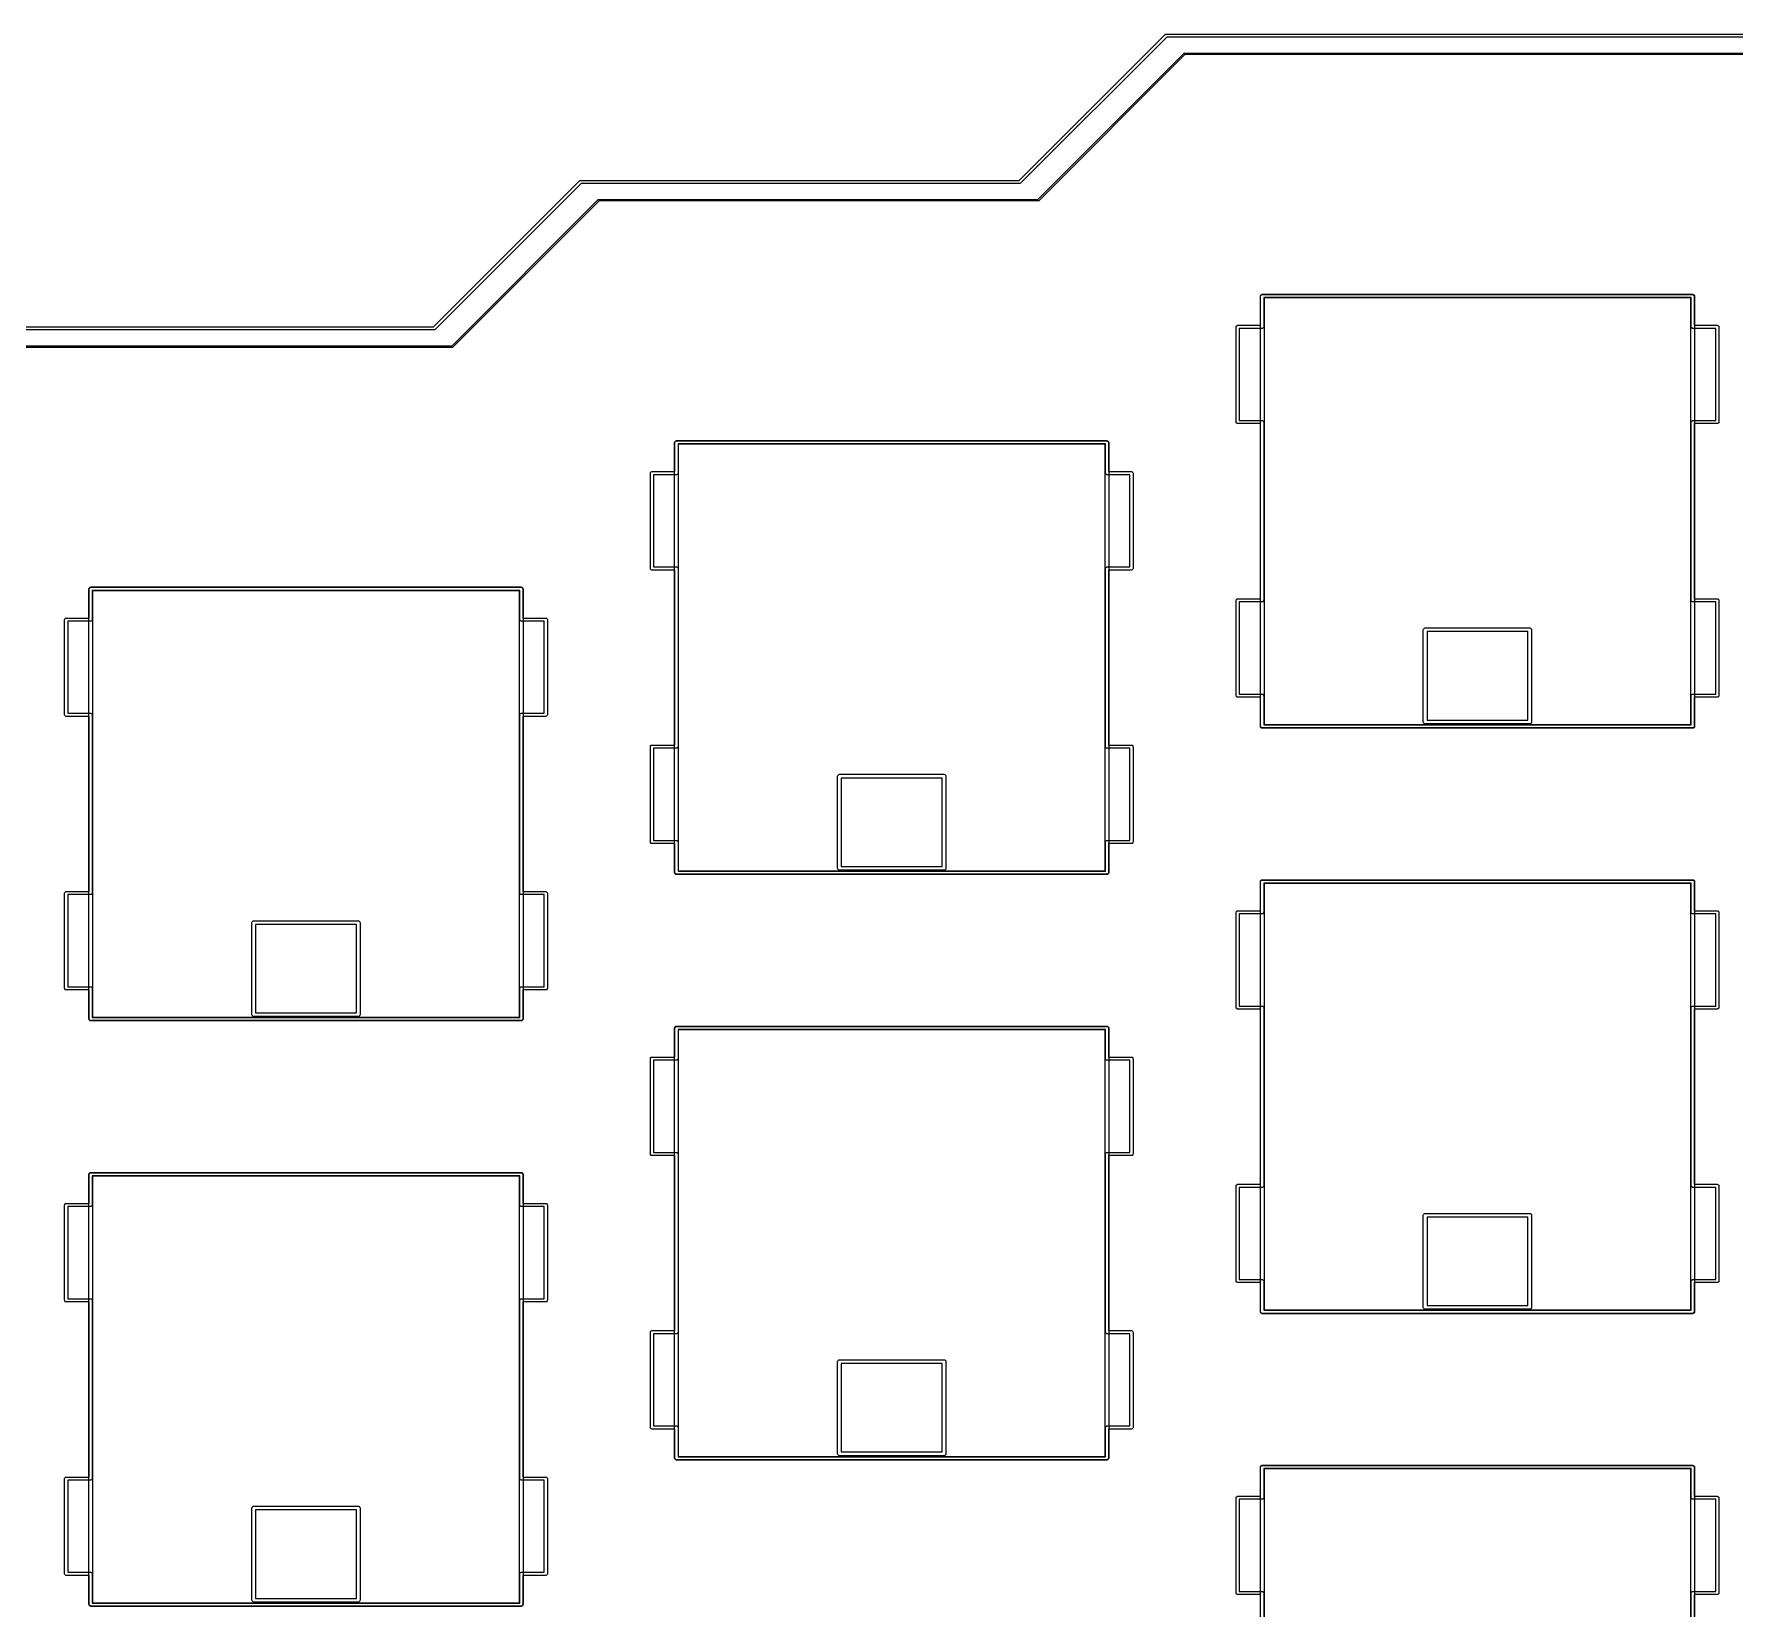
# Model space of a CAD drawing. Extents: x 11 to 414, y -155 to -2.
# Drawn here: x 55.4 to 110.8, y -53 to -1.7 of the extents above; entities that cross this region are included whole.
import ezdxf

# ---------------------------------------------------------------- set-up
doc = ezdxf.new("R2010")
doc.units = 0
doc.layers.add('BLACK', color=7, linetype='CONTINUOUS')

msp = doc.modelspace()

# ---------------------------------------------------------------- linework, layer by layer
at = {"layer": 'BLACK', "linetype": 'CONTINUOUS'}
for p, q in [((87.490301, -6.498683), (92.23816, -1.750823)), ((92.294226, -1.836179), (87.546366, -6.584038)), ((92.23816, -1.750823), (92.254381, -1.739985)), ((92.254381, -1.739985), (92.273515, -1.736179)), ((92.273515, -1.736179), (112.514157, -1.736179)), ((112.493447, -1.836179), (92.294226, -1.836179)), ((88.095906, -7.119004), (92.851084, -2.363826)), ((92.879118, -2.406504), (88.12394, -7.161682)), ((92.851084, -2.363826), (92.859195, -2.358407)), ((92.859195, -2.358407), (92.868762, -2.356504)), ((92.868762, -2.356504), (111.918762, -2.356504)), ((111.908406, -2.406504), (92.879118, -2.406504)), ((68.440285, -11.261187), (73.188144, -6.513327)), ((73.24421, -6.598683), (68.49635, -11.346542)), ((73.188144, -6.513327), (73.204365, -6.502489)), ((73.204365, -6.502489), (73.223499, -6.498683)), ((73.223499, -6.498683), (87.490301, -6.498683)), ((87.511011, -6.598683), (73.24421, -6.598683)), ((87.530145, -6.594877), (87.511011, -6.598683)), ((87.546366, -6.584038), (87.530145, -6.594877)), ((69.045906, -11.881504), (73.801084, -7.126326)), ((73.829118, -7.169004), (69.07394, -11.924182)), ((73.801084, -7.126326), (73.809195, -7.120907)), ((73.809195, -7.120907), (73.818762, -7.119004)), ((73.818762, -7.119004), (88.095906, -7.119004)), ((88.106262, -7.169004), (73.829118, -7.169004)), ((88.115829, -7.167101), (88.106262, -7.169004)), ((88.12394, -7.161682), (88.115829, -7.167101)), ((95.333774, -10.263725), (95.338341, -10.240764)), ((95.333774, -24.263725), (95.333774, -10.263725)), ((95.338341, -10.240764), (95.370813, -10.208292)), ((95.343774, -10.263725), (95.34758, -10.244591)), ((95.343774, -11.213725), (95.343774, -10.263725)), ((95.34758, -10.244591), (95.37464, -10.217531)), ((95.370813, -10.208292), (95.393774, -10.203725)), ((95.37464, -10.217531), (95.393774, -10.213725)), ((95.393774, -10.203725), (109.393774, -10.203725)), ((95.393774, -10.213725), (109.393774, -10.213725)), ((95.443774, -10.313725), (95.443774, -11.263725)), ((109.343774, -10.313725), (95.443774, -10.313725)), ((95.453774, -10.323725), (95.453774, -24.203725)), ((109.333774, -10.323725), (95.453774, -10.323725)), ((109.333774, -24.203725), (109.333774, -10.323725)), ((109.343774, -11.263725), (109.343774, -10.313725)), ((109.393774, -10.203725), (109.416735, -10.208292)), ((109.393774, -10.213725), (109.412908, -10.217531)), ((109.412908, -10.217531), (109.439968, -10.244591)), ((109.416735, -10.208292), (109.449207, -10.240764)), ((109.439968, -10.244591), (109.443774, -10.263725)), ((109.443774, -10.263725), (109.443774, -11.213725)), ((109.449207, -10.240764), (109.453774, -10.263725)), ((109.453774, -10.263725), (109.453774, -24.263725)), ((16.073451, -11.261187), (68.440285, -11.261187)), ((68.460995, -11.361187), (16.105181, -11.361187)), ((68.480129, -11.357381), (68.460995, -11.361187)), ((68.49635, -11.346542), (68.480129, -11.357381)), ((94.543774, -11.263725), (94.54758, -11.244591)), ((94.543774, -14.363725), (94.543774, -11.263725)), ((94.54758, -11.244591), (94.57464, -11.217531)), ((94.57464, -11.217531), (94.593774, -11.213725)), ((94.593774, -11.213725), (95.343774, -11.213725)), ((95.393774, -11.313725), (94.643774, -11.313725)), ((94.643774, -11.313725), (94.643774, -14.313725)), ((95.412908, -11.309919), (95.393774, -11.313725)), ((95.439968, -11.282859), (95.412908, -11.309919)), ((95.443774, -11.263725), (95.439968, -11.282859)), ((109.34758, -11.282859), (109.343774, -11.263725)), ((109.37464, -11.309919), (109.34758, -11.282859)), ((109.393774, -11.313725), (109.37464, -11.309919)), ((110.143774, -11.313725), (109.393774, -11.313725)), ((109.443774, -11.213725), (110.193774, -11.213725)), ((110.143774, -14.313725), (110.143774, -11.313725)), ((110.193774, -11.213725), (110.212908, -11.217531)), ((110.212908, -11.217531), (110.239968, -11.244591)), ((110.239968, -11.244591), (110.243774, -11.263725)), ((110.243774, -11.263725), (110.243774, -14.363725)), ((16.668762, -11.881504), (69.045906, -11.881504)), ((69.056262, -11.931504), (16.684213, -11.931504)), ((69.065829, -11.929601), (69.056262, -11.931504)), ((69.07394, -11.924182), (69.065829, -11.929601)), ((94.54758, -14.382859), (94.543774, -14.363725)), ((94.57464, -14.409919), (94.54758, -14.382859)), ((94.643774, -14.313725), (95.393774, -14.313725)), ((95.393774, -14.313725), (95.412908, -14.317531)), ((95.412908, -14.317531), (95.439968, -14.344591)), ((95.439968, -14.344591), (95.443774, -14.363725)), ((95.443774, -14.363725), (95.443774, -20.163725)), ((109.343774, -14.363725), (109.34758, -14.344591)), ((109.343774, -20.163725), (109.343774, -14.363725)), ((109.34758, -14.344591), (109.37464, -14.317531)), ((109.37464, -14.317531), (109.393774, -14.313725)), ((109.393774, -14.313725), (110.143774, -14.313725)), ((110.239968, -14.382859), (110.212908, -14.409919)), ((110.243774, -14.363725), (110.239968, -14.382859)), ((94.593774, -14.413725), (94.57464, -14.409919)), ((95.343774, -14.413725), (94.593774, -14.413725)), ((95.343774, -20.113725), (95.343774, -14.413725)), ((110.193774, -14.413725), (109.443774, -14.413725)), ((109.443774, -14.413725), (109.443774, -20.113725)), ((110.212908, -14.409919), (110.193774, -14.413725)), ((76.283774, -15.026225), (76.288341, -15.003264)), ((76.283774, -29.026225), (76.283774, -15.026225)), ((76.288341, -15.003264), (76.320813, -14.970792)), ((76.293774, -15.026225), (76.29758, -15.007091)), ((76.293774, -15.976225), (76.293774, -15.026225)), ((76.29758, -15.007091), (76.32464, -14.980031)), ((76.320813, -14.970792), (76.343774, -14.966225)), ((76.32464, -14.980031), (76.343774, -14.976225)), ((76.343774, -14.966225), (90.343774, -14.966225)), ((76.343774, -14.976225), (90.343774, -14.976225)), ((76.393774, -15.076225), (76.393774, -16.026225)), ((90.293774, -15.076225), (76.393774, -15.076225)), ((76.403774, -15.086225), (76.403774, -28.966225)), ((90.283774, -15.086225), (76.403774, -15.086225)), ((90.283774, -28.966225), (90.283774, -15.086225)), ((90.293774, -16.026225), (90.293774, -15.076225)), ((90.343774, -14.966225), (90.366735, -14.970792)), ((90.343774, -14.976225), (90.362908, -14.980031)), ((90.362908, -14.980031), (90.389968, -15.007091)), ((90.366735, -14.970792), (90.399207, -15.003264)), ((90.389968, -15.007091), (90.393774, -15.026225)), ((90.393774, -15.026225), (90.393774, -15.976225)), ((90.399207, -15.003264), (90.403774, -15.026225)), ((90.403774, -15.026225), (90.403774, -29.026225)), ((75.493774, -16.026225), (75.49758, -16.007091)), ((75.493774, -19.126225), (75.493774, -16.026225)), ((75.49758, -16.007091), (75.52464, -15.980031)), ((75.52464, -15.980031), (75.543774, -15.976225)), ((75.543774, -15.976225), (76.293774, -15.976225)), ((76.393774, -16.026225), (76.389968, -16.045359)), ((90.29758, -16.045359), (90.293774, -16.026225)), ((90.393774, -15.976225), (91.143774, -15.976225)), ((91.143774, -15.976225), (91.162908, -15.980031)), ((91.162908, -15.980031), (91.189968, -16.007091)), ((91.189968, -16.007091), (91.193774, -16.026225)), ((91.193774, -16.026225), (91.193774, -19.126225)), ((76.343774, -16.076225), (75.593774, -16.076225)), ((75.593774, -16.076225), (75.593774, -19.076225)), ((76.362908, -16.072419), (76.343774, -16.076225)), ((76.389968, -16.045359), (76.362908, -16.072419)), ((90.32464, -16.072419), (90.29758, -16.045359)), ((90.343774, -16.076225), (90.32464, -16.072419)), ((91.093774, -16.076225), (90.343774, -16.076225)), ((91.093774, -19.076225), (91.093774, -16.076225)), ((75.49758, -19.145359), (75.493774, -19.126225)), ((75.52464, -19.172419), (75.49758, -19.145359)), ((75.543774, -19.176225), (75.52464, -19.172419)), ((76.293774, -19.176225), (75.543774, -19.176225)), ((75.593774, -19.076225), (76.343774, -19.076225)), ((76.293774, -24.876225), (76.293774, -19.176225)), ((76.343774, -19.076225), (76.362908, -19.080031)), ((76.362908, -19.080031), (76.389968, -19.107091)), ((76.389968, -19.107091), (76.393774, -19.126225)), ((76.393774, -19.126225), (76.393774, -24.926225)), ((90.293774, -19.126225), (90.29758, -19.107091)), ((90.293774, -24.926225), (90.293774, -19.126225)), ((90.29758, -19.107091), (90.32464, -19.080031)), ((90.32464, -19.080031), (90.343774, -19.076225)), ((90.343774, -19.076225), (91.093774, -19.076225)), ((91.143774, -19.176225), (90.393774, -19.176225)), ((90.393774, -19.176225), (90.393774, -24.876225)), ((91.162908, -19.172419), (91.143774, -19.176225)), ((91.189968, -19.145359), (91.162908, -19.172419)), ((91.193774, -19.126225), (91.189968, -19.145359)), ((57.233774, -19.788725), (57.238341, -19.765764)), ((57.233774, -33.788725), (57.233774, -19.788725)), ((57.238341, -19.765764), (57.270813, -19.733292)), ((57.243774, -19.788725), (57.24758, -19.769591)), ((57.243774, -20.738725), (57.243774, -19.788725)), ((57.24758, -19.769591), (57.27464, -19.742531)), ((57.270813, -19.733292), (57.293774, -19.728725)), ((57.27464, -19.742531), (57.293774, -19.738725)), ((57.293774, -19.728725), (71.293774, -19.728725)), ((57.293774, -19.738725), (71.293774, -19.738725)), ((57.343774, -19.838725), (57.343774, -20.788725)), ((71.243774, -19.838725), (57.343774, -19.838725)), ((57.353774, -19.848725), (57.353774, -33.728725)), ((71.233774, -19.848725), (57.353774, -19.848725)), ((71.233774, -33.728725), (71.233774, -19.848725)), ((71.243774, -20.788725), (71.243774, -19.838725)), ((71.293774, -19.728725), (71.316735, -19.733292)), ((71.293774, -19.738725), (71.312908, -19.742531)), ((71.312908, -19.742531), (71.339968, -19.769591)), ((71.316735, -19.733292), (71.349207, -19.765764)), ((71.339968, -19.769591), (71.343774, -19.788725)), ((71.343774, -19.788725), (71.343774, -20.738725)), ((71.349207, -19.765764), (71.353774, -19.788725)), ((71.353774, -19.788725), (71.353774, -33.788725)), ((94.543774, -20.163725), (94.54758, -20.144591)), ((94.543774, -23.263725), (94.543774, -20.163725)), ((94.54758, -20.144591), (94.57464, -20.117531)), ((94.57464, -20.117531), (94.593774, -20.113725)), ((94.593774, -20.113725), (95.343774, -20.113725)), ((95.393774, -20.213725), (94.643774, -20.213725)), ((94.643774, -20.213725), (94.643774, -23.213725)), ((95.412908, -20.209919), (95.393774, -20.213725)), ((95.439968, -20.182859), (95.412908, -20.209919)), ((95.443774, -20.163725), (95.439968, -20.182859)), ((109.34758, -20.182859), (109.343774, -20.163725)), ((109.37464, -20.209919), (109.34758, -20.182859)), ((109.393774, -20.213725), (109.37464, -20.209919)), ((110.143774, -20.213725), (109.393774, -20.213725)), ((109.443774, -20.113725), (110.193774, -20.113725)), ((110.143774, -23.213725), (110.143774, -20.213725)), ((110.193774, -20.113725), (110.212908, -20.117531)), ((110.212908, -20.117531), (110.239968, -20.144591)), ((110.239968, -20.144591), (110.243774, -20.163725)), ((110.243774, -20.163725), (110.243774, -23.263725)), ((56.443774, -20.788725), (56.44758, -20.769591)), ((56.443774, -23.888725), (56.443774, -20.788725)), ((56.44758, -20.769591), (56.47464, -20.742531)), ((56.47464, -20.742531), (56.493774, -20.738725)), ((56.493774, -20.738725), (57.243774, -20.738725)), ((57.293774, -20.838725), (56.543774, -20.838725)), ((56.543774, -20.838725), (56.543774, -23.838725)), ((57.312908, -20.834919), (57.293774, -20.838725)), ((57.339968, -20.807859), (57.312908, -20.834919)), ((57.343774, -20.788725), (57.339968, -20.807859)), ((71.24758, -20.807859), (71.243774, -20.788725)), ((71.27464, -20.834919), (71.24758, -20.807859)), ((71.293774, -20.838725), (71.27464, -20.834919)), ((72.043774, -20.838725), (71.293774, -20.838725)), ((71.343774, -20.738725), (72.093774, -20.738725)), ((72.043774, -23.838725), (72.043774, -20.838725)), ((72.093774, -20.738725), (72.112908, -20.742531)), ((72.112908, -20.742531), (72.139968, -20.769591)), ((72.139968, -20.769591), (72.143774, -20.788725)), ((72.143774, -20.788725), (72.143774, -23.888725)), ((100.633838, -21.121714), (100.638405, -21.098753)), ((100.633838, -24.121714), (100.633838, -21.121714)), ((100.638405, -21.098753), (100.670877, -21.066281)), ((100.670877, -21.066281), (100.693838, -21.061714)), ((100.693838, -21.061714), (104.093838, -21.061714)), ((100.753838, -21.181714), (100.753838, -24.061714)), ((104.033838, -21.181714), (100.753838, -21.181714)), ((104.033838, -24.061714), (104.033838, -21.181714)), ((104.093838, -21.061714), (104.116799, -21.066281)), ((104.116799, -21.066281), (104.149271, -21.098753)), ((104.149271, -21.098753), (104.153838, -21.121714)), ((104.153838, -21.121714), (104.153838, -24.121714)), ((94.643774, -23.213725), (95.393774, -23.213725)), ((95.393774, -23.213725), (95.412908, -23.217531)), ((95.412908, -23.217531), (95.439968, -23.244591)), ((109.34758, -23.244591), (109.37464, -23.217531)), ((109.37464, -23.217531), (109.393774, -23.213725)), ((109.393774, -23.213725), (110.143774, -23.213725)), ((94.54758, -23.282859), (94.543774, -23.263725)), ((94.57464, -23.309919), (94.54758, -23.282859)), ((94.593774, -23.313725), (94.57464, -23.309919)), ((95.343774, -23.313725), (94.593774, -23.313725)), ((95.343774, -24.263725), (95.343774, -23.313725)), ((95.439968, -23.244591), (95.443774, -23.263725)), ((95.443774, -23.263725), (95.443774, -24.213725)), ((109.343774, -23.263725), (109.34758, -23.244591)), ((109.343774, -24.213725), (109.343774, -23.263725)), ((110.193774, -23.313725), (109.443774, -23.313725)), ((109.443774, -23.313725), (109.443774, -24.263725)), ((110.212908, -23.309919), (110.193774, -23.313725)), ((110.239968, -23.282859), (110.212908, -23.309919)), ((110.243774, -23.263725), (110.239968, -23.282859)), ((56.44758, -23.907859), (56.443774, -23.888725)), ((56.47464, -23.934919), (56.44758, -23.907859)), ((56.493774, -23.938725), (56.47464, -23.934919)), ((57.243774, -23.938725), (56.493774, -23.938725)), ((56.543774, -23.838725), (57.293774, -23.838725)), ((57.243774, -29.638725), (57.243774, -23.938725)), ((57.293774, -23.838725), (57.312908, -23.842531)), ((57.312908, -23.842531), (57.339968, -23.869591)), ((57.339968, -23.869591), (57.343774, -23.888725)), ((57.343774, -23.888725), (57.343774, -29.688725)), ((71.243774, -23.888725), (71.24758, -23.869591)), ((71.243774, -29.688725), (71.243774, -23.888725)), ((71.24758, -23.869591), (71.27464, -23.842531)), ((71.27464, -23.842531), (71.293774, -23.838725)), ((71.293774, -23.838725), (72.043774, -23.838725)), ((72.093774, -23.938725), (71.343774, -23.938725)), ((71.343774, -23.938725), (71.343774, -29.638725)), ((72.112908, -23.934919), (72.093774, -23.938725)), ((72.139968, -23.907859), (72.112908, -23.934919)), ((72.143774, -23.888725), (72.139968, -23.907859)), ((95.338341, -24.286686), (95.333774, -24.263725)), ((95.370813, -24.319158), (95.338341, -24.286686)), ((95.34758, -24.282859), (95.343774, -24.263725)), ((95.37464, -24.309919), (95.34758, -24.282859)), ((95.393774, -24.323725), (95.370813, -24.319158)), ((95.393774, -24.313725), (95.37464, -24.309919)), ((109.393774, -24.313725), (95.393774, -24.313725)), ((109.393774, -24.323725), (95.393774, -24.323725)), ((95.443774, -24.213725), (109.343774, -24.213725)), ((95.453774, -24.203725), (109.333774, -24.203725)), ((100.638405, -24.144675), (100.633838, -24.121714)), ((100.670877, -24.177147), (100.638405, -24.144675)), ((100.693838, -24.181714), (100.670877, -24.177147)), ((104.093838, -24.181714), (100.693838, -24.181714)), ((100.753838, -24.061714), (104.033838, -24.061714)), ((104.116799, -24.177147), (104.093838, -24.181714)), ((104.149271, -24.144675), (104.116799, -24.177147)), ((104.153838, -24.121714), (104.149271, -24.144675)), ((109.412908, -24.309919), (109.393774, -24.313725)), ((109.416735, -24.319158), (109.393774, -24.323725)), ((109.439968, -24.282859), (109.412908, -24.309919)), ((109.449207, -24.286686), (109.416735, -24.319158)), ((109.443774, -24.263725), (109.439968, -24.282859)), ((109.453774, -24.263725), (109.449207, -24.286686)), ((75.49758, -24.907091), (75.52464, -24.880031)), ((75.52464, -24.880031), (75.543774, -24.876225)), ((75.543774, -24.876225), (76.293774, -24.876225)), ((90.393774, -24.876225), (91.143774, -24.876225)), ((91.143774, -24.876225), (91.162908, -24.880031)), ((91.162908, -24.880031), (91.189968, -24.907091)), ((75.493774, -24.926225), (75.49758, -24.907091)), ((75.493774, -28.026225), (75.493774, -24.926225)), ((76.343774, -24.976225), (75.593774, -24.976225)), ((75.593774, -24.976225), (75.593774, -27.976225)), ((76.362908, -24.972419), (76.343774, -24.976225)), ((76.389968, -24.945359), (76.362908, -24.972419)), ((76.393774, -24.926225), (76.389968, -24.945359)), ((90.29758, -24.945359), (90.293774, -24.926225)), ((90.32464, -24.972419), (90.29758, -24.945359)), ((90.343774, -24.976225), (90.32464, -24.972419)), ((91.093774, -24.976225), (90.343774, -24.976225)), ((91.093774, -27.976225), (91.093774, -24.976225)), ((91.189968, -24.907091), (91.193774, -24.926225)), ((91.193774, -24.926225), (91.193774, -28.026225)), ((81.583822, -25.884218), (81.588389, -25.861257)), ((81.583822, -28.884218), (81.583822, -25.884218)), ((81.588389, -25.861257), (81.620861, -25.828785)), ((81.620861, -25.828785), (81.643822, -25.824218)), ((81.643822, -25.824218), (85.043822, -25.824218)), ((81.703822, -25.944218), (81.703822, -28.824218)), ((84.983822, -25.944218), (81.703822, -25.944218)), ((84.983822, -28.824218), (84.983822, -25.944218)), ((85.043822, -25.824218), (85.066783, -25.828785)), ((85.066783, -25.828785), (85.099255, -25.861257)), ((85.099255, -25.861257), (85.103822, -25.884218)), ((85.103822, -25.884218), (85.103822, -28.884218)), ((75.49758, -28.045359), (75.493774, -28.026225)), ((75.52464, -28.072419), (75.49758, -28.045359)), ((75.543774, -28.076225), (75.52464, -28.072419)), ((76.293774, -28.076225), (75.543774, -28.076225)), ((75.593774, -27.976225), (76.343774, -27.976225)), ((76.293774, -29.026225), (76.293774, -28.076225)), ((76.343774, -27.976225), (76.362908, -27.980031)), ((76.362908, -27.980031), (76.389968, -28.007091)), ((76.389968, -28.007091), (76.393774, -28.026225)), ((76.393774, -28.026225), (76.393774, -28.976225)), ((90.293774, -28.026225), (90.29758, -28.007091)), ((90.293774, -28.976225), (90.293774, -28.026225)), ((90.29758, -28.007091), (90.32464, -27.980031)), ((90.32464, -27.980031), (90.343774, -27.976225)), ((90.343774, -27.976225), (91.093774, -27.976225)), ((91.143774, -28.076225), (90.393774, -28.076225)), ((90.393774, -28.076225), (90.393774, -29.026225)), ((91.162908, -28.072419), (91.143774, -28.076225)), ((91.189968, -28.045359), (91.162908, -28.072419)), ((91.193774, -28.026225), (91.189968, -28.045359)), ((76.288341, -29.049186), (76.283774, -29.026225)), ((76.320813, -29.081658), (76.288341, -29.049186)), ((76.29758, -29.045359), (76.293774, -29.026225)), ((76.32464, -29.072419), (76.29758, -29.045359)), ((76.343774, -29.086225), (76.320813, -29.081658)), ((76.343774, -29.076225), (76.32464, -29.072419)), ((90.343774, -29.076225), (76.343774, -29.076225)), ((90.343774, -29.086225), (76.343774, -29.086225)), ((76.393774, -28.976225), (90.293774, -28.976225)), ((76.403774, -28.966225), (90.283774, -28.966225)), ((81.588389, -28.907179), (81.583822, -28.884218)), ((81.620861, -28.939651), (81.588389, -28.907179)), ((81.643822, -28.944218), (81.620861, -28.939651)), ((85.043822, -28.944218), (81.643822, -28.944218)), ((81.703822, -28.824218), (84.983822, -28.824218)), ((85.066783, -28.939651), (85.043822, -28.944218)), ((85.099255, -28.907179), (85.066783, -28.939651)), ((85.103822, -28.884218), (85.099255, -28.907179)), ((90.362908, -29.072419), (90.343774, -29.076225)), ((90.366735, -29.081658), (90.343774, -29.086225)), ((90.389968, -29.045359), (90.362908, -29.072419)), ((90.399207, -29.049186), (90.366735, -29.081658)), ((90.393774, -29.026225), (90.389968, -29.045359)), ((90.403774, -29.026225), (90.399207, -29.049186)), ((95.333774, -29.313725), (95.338341, -29.290764)), ((95.333774, -43.313725), (95.333774, -29.313725)), ((95.338341, -29.290764), (95.370813, -29.258292)), ((95.343774, -29.313725), (95.34758, -29.294591)), ((95.343774, -30.263725), (95.343774, -29.313725)), ((95.34758, -29.294591), (95.37464, -29.267531)), ((95.370813, -29.258292), (95.393774, -29.253725)), ((95.37464, -29.267531), (95.393774, -29.263725)), ((95.393774, -29.253725), (109.393774, -29.253725)), ((95.393774, -29.263725), (109.393774, -29.263725)), ((109.393774, -29.253725), (109.416735, -29.258292)), ((109.393774, -29.263725), (109.412908, -29.267531)), ((109.412908, -29.267531), (109.439968, -29.294591)), ((109.416735, -29.258292), (109.449207, -29.290764)), ((109.439968, -29.294591), (109.443774, -29.313725)), ((109.443774, -29.313725), (109.443774, -30.263725)), ((109.449207, -29.290764), (109.453774, -29.313725)), ((109.453774, -29.313725), (109.453774, -43.313725)), ((56.443774, -29.688725), (56.44758, -29.669591)), ((56.443774, -32.788725), (56.443774, -29.688725)), ((56.44758, -29.669591), (56.47464, -29.642531)), ((56.47464, -29.642531), (56.493774, -29.638725)), ((56.493774, -29.638725), (57.243774, -29.638725)), ((57.293774, -29.738725), (56.543774, -29.738725)), ((56.543774, -29.738725), (56.543774, -32.738725)), ((57.312908, -29.734919), (57.293774, -29.738725)), ((57.339968, -29.707859), (57.312908, -29.734919)), ((57.343774, -29.688725), (57.339968, -29.707859)), ((71.24758, -29.707859), (71.243774, -29.688725)), ((71.27464, -29.734919), (71.24758, -29.707859)), ((71.293774, -29.738725), (71.27464, -29.734919)), ((72.043774, -29.738725), (71.293774, -29.738725)), ((71.343774, -29.638725), (72.093774, -29.638725)), ((72.043774, -32.738725), (72.043774, -29.738725)), ((72.093774, -29.638725), (72.112908, -29.642531)), ((72.112908, -29.642531), (72.139968, -29.669591)), ((72.139968, -29.669591), (72.143774, -29.688725)), ((72.143774, -29.688725), (72.143774, -32.788725)), ((95.443774, -29.363725), (95.443774, -30.313725)), ((109.343774, -29.363725), (95.443774, -29.363725)), ((95.453774, -29.373725), (95.453774, -43.253725)), ((109.333774, -29.373725), (95.453774, -29.373725)), ((109.333774, -43.253725), (109.333774, -29.373725)), ((109.343774, -30.313725), (109.343774, -29.363725)), ((94.543774, -30.313725), (94.54758, -30.294591)), ((94.543774, -33.413725), (94.543774, -30.313725)), ((94.54758, -30.294591), (94.57464, -30.267531)), ((94.57464, -30.267531), (94.593774, -30.263725)), ((94.593774, -30.263725), (95.343774, -30.263725)), ((95.393774, -30.363725), (94.643774, -30.363725)), ((94.643774, -30.363725), (94.643774, -33.363725)), ((95.412908, -30.359919), (95.393774, -30.363725)), ((95.439968, -30.332859), (95.412908, -30.359919)), ((95.443774, -30.313725), (95.439968, -30.332859)), ((109.34758, -30.332859), (109.343774, -30.313725)), ((109.37464, -30.359919), (109.34758, -30.332859)), ((109.393774, -30.363725), (109.37464, -30.359919)), ((110.143774, -30.363725), (109.393774, -30.363725)), ((109.443774, -30.263725), (110.193774, -30.263725)), ((110.143774, -33.363725), (110.143774, -30.363725)), ((110.193774, -30.263725), (110.212908, -30.267531)), ((110.212908, -30.267531), (110.239968, -30.294591)), ((110.239968, -30.294591), (110.243774, -30.313725)), ((110.243774, -30.313725), (110.243774, -33.413725)), ((62.533806, -30.646722), (62.538373, -30.623761)), ((62.533806, -33.646722), (62.533806, -30.646722)), ((62.538373, -30.623761), (62.570845, -30.591289)), ((62.570845, -30.591289), (62.593806, -30.586722)), ((62.593806, -30.586722), (65.993806, -30.586722)), ((62.653806, -30.706722), (62.653806, -33.586722)), ((65.933806, -30.706722), (62.653806, -30.706722)), ((65.933806, -33.586722), (65.933806, -30.706722)), ((65.993806, -30.586722), (66.016767, -30.591289)), ((66.016767, -30.591289), (66.049239, -30.623761)), ((66.049239, -30.623761), (66.053806, -30.646722)), ((66.053806, -30.646722), (66.053806, -33.646722)), ((56.44758, -32.807859), (56.443774, -32.788725)), ((56.47464, -32.834919), (56.44758, -32.807859)), ((56.493774, -32.838725), (56.47464, -32.834919)), ((57.243774, -32.838725), (56.493774, -32.838725)), ((56.543774, -32.738725), (57.293774, -32.738725)), ((57.243774, -33.788725), (57.243774, -32.838725)), ((57.293774, -32.738725), (57.312908, -32.742531)), ((57.312908, -32.742531), (57.339968, -32.769591)), ((57.339968, -32.769591), (57.343774, -32.788725)), ((57.343774, -32.788725), (57.343774, -33.738725)), ((71.243774, -32.788725), (71.24758, -32.769591)), ((71.243774, -33.738725), (71.243774, -32.788725)), ((71.24758, -32.769591), (71.27464, -32.742531)), ((71.27464, -32.742531), (71.293774, -32.738725)), ((71.293774, -32.738725), (72.043774, -32.738725)), ((72.093774, -32.838725), (71.343774, -32.838725)), ((71.343774, -32.838725), (71.343774, -33.788725)), ((72.112908, -32.834919), (72.093774, -32.838725)), ((72.139968, -32.807859), (72.112908, -32.834919)), ((72.143774, -32.788725), (72.139968, -32.807859)), ((57.343774, -33.738725), (71.243774, -33.738725)), ((57.353774, -33.728725), (71.233774, -33.728725)), ((62.538373, -33.669683), (62.533806, -33.646722)), ((62.570845, -33.702155), (62.538373, -33.669683)), ((62.593806, -33.706722), (62.570845, -33.702155)), ((65.993806, -33.706722), (62.593806, -33.706722)), ((62.653806, -33.586722), (65.933806, -33.586722)), ((66.016767, -33.702155), (65.993806, -33.706722)), ((66.049239, -33.669683), (66.016767, -33.702155)), ((66.053806, -33.646722), (66.049239, -33.669683)), ((94.54758, -33.432859), (94.543774, -33.413725)), ((94.57464, -33.459919), (94.54758, -33.432859)), ((94.593774, -33.463725), (94.57464, -33.459919)), ((95.343774, -33.463725), (94.593774, -33.463725)), ((94.643774, -33.363725), (95.393774, -33.363725)), ((95.343774, -39.163725), (95.343774, -33.463725)), ((95.393774, -33.363725), (95.412908, -33.367531)), ((95.412908, -33.367531), (95.439968, -33.394591)), ((95.439968, -33.394591), (95.443774, -33.413725)), ((95.443774, -33.413725), (95.443774, -39.213725)), ((109.343774, -33.413725), (109.34758, -33.394591)), ((109.343774, -39.213725), (109.343774, -33.413725)), ((109.34758, -33.394591), (109.37464, -33.367531)), ((109.37464, -33.367531), (109.393774, -33.363725)), ((109.393774, -33.363725), (110.143774, -33.363725)), ((110.193774, -33.463725), (109.443774, -33.463725)), ((109.443774, -33.463725), (109.443774, -39.163725)), ((110.212908, -33.459919), (110.193774, -33.463725)), ((110.239968, -33.432859), (110.212908, -33.459919)), ((110.243774, -33.413725), (110.239968, -33.432859)), ((57.238341, -33.811686), (57.233774, -33.788725)), ((57.270813, -33.844158), (57.238341, -33.811686)), ((57.24758, -33.807859), (57.243774, -33.788725)), ((57.27464, -33.834919), (57.24758, -33.807859)), ((57.293774, -33.848725), (57.270813, -33.844158)), ((57.293774, -33.838725), (57.27464, -33.834919)), ((71.293774, -33.838725), (57.293774, -33.838725)), ((71.293774, -33.848725), (57.293774, -33.848725)), ((71.312908, -33.834919), (71.293774, -33.838725)), ((71.316735, -33.844158), (71.293774, -33.848725)), ((71.339968, -33.807859), (71.312908, -33.834919)), ((71.349207, -33.811686), (71.316735, -33.844158)), ((71.343774, -33.788725), (71.339968, -33.807859)), ((71.353774, -33.788725), (71.349207, -33.811686)), ((76.283774, -34.076225), (76.288341, -34.053264)), ((76.283774, -48.076225), (76.283774, -34.076225)), ((76.288341, -34.053264), (76.320813, -34.020792)), ((76.293774, -34.076225), (76.29758, -34.057091)), ((76.293774, -35.026225), (76.293774, -34.076225)), ((76.29758, -34.057091), (76.32464, -34.030031)), ((76.320813, -34.020792), (76.343774, -34.016225)), ((76.32464, -34.030031), (76.343774, -34.026225)), ((76.343774, -34.016225), (90.343774, -34.016225)), ((76.343774, -34.026225), (90.343774, -34.026225)), ((76.393774, -34.126225), (76.393774, -35.076225)), ((90.293774, -34.126225), (76.393774, -34.126225)), ((76.403774, -34.136225), (76.403774, -48.016225)), ((90.283774, -34.136225), (76.403774, -34.136225)), ((90.283774, -48.016225), (90.283774, -34.136225)), ((90.293774, -35.076225), (90.293774, -34.126225)), ((90.343774, -34.016225), (90.366735, -34.020792)), ((90.343774, -34.026225), (90.362908, -34.030031)), ((90.362908, -34.030031), (90.389968, -34.057091)), ((90.366735, -34.020792), (90.399207, -34.053264)), ((90.389968, -34.057091), (90.393774, -34.076225)), ((90.393774, -34.076225), (90.393774, -35.026225)), ((90.399207, -34.053264), (90.403774, -34.076225)), ((90.403774, -34.076225), (90.403774, -48.076225)), ((75.493774, -35.076225), (75.49758, -35.057091)), ((75.493774, -38.176225), (75.493774, -35.076225)), ((75.49758, -35.057091), (75.52464, -35.030031)), ((75.52464, -35.030031), (75.543774, -35.026225)), ((75.543774, -35.026225), (76.293774, -35.026225)), ((76.343774, -35.126225), (75.593774, -35.126225)), ((75.593774, -35.126225), (75.593774, -38.126225)), ((76.362908, -35.122419), (76.343774, -35.126225)), ((76.389968, -35.095359), (76.362908, -35.122419)), ((76.393774, -35.076225), (76.389968, -35.095359)), ((90.29758, -35.095359), (90.293774, -35.076225)), ((90.32464, -35.122419), (90.29758, -35.095359)), ((90.343774, -35.126225), (90.32464, -35.122419)), ((91.093774, -35.126225), (90.343774, -35.126225)), ((90.393774, -35.026225), (91.143774, -35.026225)), ((91.093774, -38.126225), (91.093774, -35.126225)), ((91.143774, -35.026225), (91.162908, -35.030031)), ((91.162908, -35.030031), (91.189968, -35.057091)), ((91.189968, -35.057091), (91.193774, -35.076225)), ((91.193774, -35.076225), (91.193774, -38.176225)), ((75.593774, -38.126225), (76.343774, -38.126225)), ((76.343774, -38.126225), (76.362908, -38.130031)), ((76.362908, -38.130031), (76.389968, -38.157091)), ((76.389968, -38.157091), (76.393774, -38.176225)), ((90.293774, -38.176225), (90.29758, -38.157091)), ((90.29758, -38.157091), (90.32464, -38.130031)), ((90.32464, -38.130031), (90.343774, -38.126225)), ((90.343774, -38.126225), (91.093774, -38.126225)), ((75.49758, -38.195359), (75.493774, -38.176225)), ((75.52464, -38.222419), (75.49758, -38.195359)), ((75.543774, -38.226225), (75.52464, -38.222419)), ((76.293774, -38.226225), (75.543774, -38.226225)), ((76.293774, -43.926225), (76.293774, -38.226225)), ((76.393774, -38.176225), (76.393774, -43.976225)), ((90.293774, -43.976225), (90.293774, -38.176225)), ((91.143774, -38.226225), (90.393774, -38.226225)), ((90.393774, -38.226225), (90.393774, -43.926225)), ((91.162908, -38.222419), (91.143774, -38.226225)), ((91.189968, -38.195359), (91.162908, -38.222419)), ((91.193774, -38.176225), (91.189968, -38.195359)), ((57.233774, -38.838725), (57.238341, -38.815764)), ((57.233774, -52.838725), (57.233774, -38.838725)), ((57.238341, -38.815764), (57.270813, -38.783292)), ((57.243774, -38.838725), (57.24758, -38.819591)), ((57.243774, -39.788725), (57.243774, -38.838725)), ((57.24758, -38.819591), (57.27464, -38.792531)), ((57.270813, -38.783292), (57.293774, -38.778725)), ((57.27464, -38.792531), (57.293774, -38.788725)), ((57.293774, -38.778725), (71.293774, -38.778725)), ((57.293774, -38.788725), (71.293774, -38.788725)), ((57.343774, -38.888725), (57.343774, -39.838725)), ((71.243774, -38.888725), (57.343774, -38.888725)), ((57.353774, -38.898725), (57.353774, -52.778725)), ((71.233774, -38.898725), (57.353774, -38.898725)), ((71.233774, -52.778725), (71.233774, -38.898725)), ((71.243774, -39.838725), (71.243774, -38.888725)), ((71.293774, -38.778725), (71.316735, -38.783292)), ((71.293774, -38.788725), (71.312908, -38.792531)), ((71.312908, -38.792531), (71.339968, -38.819591)), ((71.316735, -38.783292), (71.349207, -38.815764)), ((71.339968, -38.819591), (71.343774, -38.838725)), ((71.343774, -38.838725), (71.343774, -39.788725)), ((71.349207, -38.815764), (71.353774, -38.838725)), ((71.353774, -38.838725), (71.353774, -52.838725)), ((94.543774, -39.213725), (94.54758, -39.194591)), ((94.543774, -42.313725), (94.543774, -39.213725)), ((94.54758, -39.194591), (94.57464, -39.167531)), ((94.57464, -39.167531), (94.593774, -39.163725)), ((94.593774, -39.163725), (95.343774, -39.163725)), ((95.393774, -39.263725), (94.643774, -39.263725)), ((94.643774, -39.263725), (94.643774, -42.263725)), ((95.412908, -39.259919), (95.393774, -39.263725)), ((95.439968, -39.232859), (95.412908, -39.259919)), ((95.443774, -39.213725), (95.439968, -39.232859)), ((109.34758, -39.232859), (109.343774, -39.213725)), ((109.37464, -39.259919), (109.34758, -39.232859)), ((109.393774, -39.263725), (109.37464, -39.259919)), ((110.143774, -39.263725), (109.393774, -39.263725)), ((109.443774, -39.163725), (110.193774, -39.163725)), ((110.143774, -42.263725), (110.143774, -39.263725)), ((110.193774, -39.163725), (110.212908, -39.167531)), ((110.212908, -39.167531), (110.239968, -39.194591)), ((110.239968, -39.194591), (110.243774, -39.213725)), ((110.243774, -39.213725), (110.243774, -42.313725)), ((56.443774, -39.838725), (56.44758, -39.819591)), ((56.44758, -39.819591), (56.47464, -39.792531)), ((56.47464, -39.792531), (56.493774, -39.788725)), ((56.493774, -39.788725), (57.243774, -39.788725)), ((71.343774, -39.788725), (72.093774, -39.788725)), ((72.093774, -39.788725), (72.112908, -39.792531)), ((72.112908, -39.792531), (72.139968, -39.819591)), ((72.139968, -39.819591), (72.143774, -39.838725)), ((56.443774, -42.938725), (56.443774, -39.838725)), ((57.293774, -39.888725), (56.543774, -39.888725)), ((56.543774, -39.888725), (56.543774, -42.888725)), ((57.312908, -39.884919), (57.293774, -39.888725)), ((57.339968, -39.857859), (57.312908, -39.884919)), ((57.343774, -39.838725), (57.339968, -39.857859)), ((71.24758, -39.857859), (71.243774, -39.838725)), ((71.27464, -39.884919), (71.24758, -39.857859)), ((71.293774, -39.888725), (71.27464, -39.884919)), ((72.043774, -39.888725), (71.293774, -39.888725)), ((72.043774, -42.888725), (72.043774, -39.888725)), ((72.143774, -39.838725), (72.143774, -42.938725)), ((100.633838, -40.17173), (100.638405, -40.148769)), ((100.633838, -43.17173), (100.633838, -40.17173)), ((100.638405, -40.148769), (100.670877, -40.116297)), ((100.670877, -40.116297), (100.693838, -40.11173)), ((100.693838, -40.11173), (104.093838, -40.11173)), ((100.753838, -40.23173), (100.753838, -43.11173)), ((104.033838, -40.23173), (100.753838, -40.23173)), ((104.033838, -43.11173), (104.033838, -40.23173)), ((104.093838, -40.11173), (104.116799, -40.116297)), ((104.116799, -40.116297), (104.149271, -40.148769)), ((104.149271, -40.148769), (104.153838, -40.17173)), ((104.153838, -40.17173), (104.153838, -43.17173)), ((94.54758, -42.332859), (94.543774, -42.313725)), ((94.57464, -42.359919), (94.54758, -42.332859)), ((94.593774, -42.363725), (94.57464, -42.359919)), ((95.343774, -42.363725), (94.593774, -42.363725)), ((94.643774, -42.263725), (95.393774, -42.263725)), ((95.343774, -43.313725), (95.343774, -42.363725)), ((95.393774, -42.263725), (95.412908, -42.267531)), ((95.412908, -42.267531), (95.439968, -42.294591)), ((95.439968, -42.294591), (95.443774, -42.313725)), ((95.443774, -42.313725), (95.443774, -43.263725)), ((109.343774, -42.313725), (109.34758, -42.294591)), ((109.343774, -43.263725), (109.343774, -42.313725)), ((109.34758, -42.294591), (109.37464, -42.267531)), ((109.37464, -42.267531), (109.393774, -42.263725)), ((109.393774, -42.263725), (110.143774, -42.263725)), ((110.193774, -42.363725), (109.443774, -42.363725)), ((109.443774, -42.363725), (109.443774, -43.313725)), ((110.212908, -42.359919), (110.193774, -42.363725)), ((110.239968, -42.332859), (110.212908, -42.359919)), ((110.243774, -42.313725), (110.239968, -42.332859)), ((56.44758, -42.957859), (56.443774, -42.938725)), ((56.47464, -42.984919), (56.44758, -42.957859)), ((56.493774, -42.988725), (56.47464, -42.984919)), ((57.243774, -42.988725), (56.493774, -42.988725)), ((56.543774, -42.888725), (57.293774, -42.888725)), ((57.243774, -48.688725), (57.243774, -42.988725)), ((57.293774, -42.888725), (57.312908, -42.892531)), ((57.312908, -42.892531), (57.339968, -42.919591)), ((57.339968, -42.919591), (57.343774, -42.938725)), ((57.343774, -42.938725), (57.343774, -48.738725)), ((71.243774, -42.938725), (71.24758, -42.919591)), ((71.243774, -48.738725), (71.243774, -42.938725)), ((71.24758, -42.919591), (71.27464, -42.892531)), ((71.27464, -42.892531), (71.293774, -42.888725)), ((71.293774, -42.888725), (72.043774, -42.888725)), ((72.093774, -42.988725), (71.343774, -42.988725)), ((71.343774, -42.988725), (71.343774, -48.688725)), ((72.112908, -42.984919), (72.093774, -42.988725)), ((72.139968, -42.957859), (72.112908, -42.984919)), ((72.143774, -42.938725), (72.139968, -42.957859)), ((100.753838, -43.11173), (104.033838, -43.11173)), ((95.338341, -43.336686), (95.333774, -43.313725)), ((95.370813, -43.369158), (95.338341, -43.336686)), ((95.34758, -43.332859), (95.343774, -43.313725)), ((95.37464, -43.359919), (95.34758, -43.332859)), ((95.393774, -43.373725), (95.370813, -43.369158)), ((95.393774, -43.363725), (95.37464, -43.359919)), ((109.393774, -43.363725), (95.393774, -43.363725)), ((109.393774, -43.373725), (95.393774, -43.373725)), ((95.443774, -43.263725), (109.343774, -43.263725)), ((95.453774, -43.253725), (109.333774, -43.253725)), ((100.638405, -43.194691), (100.633838, -43.17173)), ((100.670877, -43.227163), (100.638405, -43.194691)), ((100.693838, -43.23173), (100.670877, -43.227163)), ((104.093838, -43.23173), (100.693838, -43.23173)), ((104.116799, -43.227163), (104.093838, -43.23173)), ((104.149271, -43.194691), (104.116799, -43.227163)), ((104.153838, -43.17173), (104.149271, -43.194691)), ((109.412908, -43.359919), (109.393774, -43.363725)), ((109.416735, -43.369158), (109.393774, -43.373725)), ((109.439968, -43.332859), (109.412908, -43.359919)), ((109.449207, -43.336686), (109.416735, -43.369158)), ((109.443774, -43.313725), (109.439968, -43.332859)), ((109.453774, -43.313725), (109.449207, -43.336686)), ((75.493774, -43.976225), (75.49758, -43.957091)), ((75.493774, -47.076225), (75.493774, -43.976225)), ((75.49758, -43.957091), (75.52464, -43.930031)), ((75.52464, -43.930031), (75.543774, -43.926225)), ((75.543774, -43.926225), (76.293774, -43.926225)), ((76.343774, -44.026225), (75.593774, -44.026225)), ((75.593774, -44.026225), (75.593774, -47.026225)), ((76.362908, -44.022419), (76.343774, -44.026225)), ((76.389968, -43.995359), (76.362908, -44.022419)), ((76.393774, -43.976225), (76.389968, -43.995359)), ((90.29758, -43.995359), (90.293774, -43.976225)), ((90.32464, -44.022419), (90.29758, -43.995359)), ((90.343774, -44.026225), (90.32464, -44.022419)), ((91.093774, -44.026225), (90.343774, -44.026225)), ((90.393774, -43.926225), (91.143774, -43.926225)), ((91.093774, -47.026225), (91.093774, -44.026225)), ((91.143774, -43.926225), (91.162908, -43.930031)), ((91.162908, -43.930031), (91.189968, -43.957091)), ((91.189968, -43.957091), (91.193774, -43.976225)), ((91.193774, -43.976225), (91.193774, -47.076225)), ((81.583774, -44.934234), (81.588341, -44.911273)), ((81.583774, -47.934234), (81.583774, -44.934234)), ((81.588341, -44.911273), (81.620813, -44.878801)), ((81.620813, -44.878801), (81.643774, -44.874234)), ((81.643774, -44.874234), (85.043774, -44.874234)), ((81.703774, -44.994234), (81.703774, -47.874234)), ((84.983774, -44.994234), (81.703774, -44.994234)), ((84.983774, -47.874234), (84.983774, -44.994234)), ((85.043774, -44.874234), (85.066735, -44.878801)), ((85.066735, -44.878801), (85.099207, -44.911273)), ((85.099207, -44.911273), (85.103774, -44.934234)), ((85.103774, -44.934234), (85.103774, -47.934234)), ((75.49758, -47.095359), (75.493774, -47.076225)), ((75.52464, -47.122419), (75.49758, -47.095359)), ((75.543774, -47.126225), (75.52464, -47.122419)), ((76.293774, -47.126225), (75.543774, -47.126225)), ((75.593774, -47.026225), (76.343774, -47.026225)), ((76.293774, -48.076225), (76.293774, -47.126225)), ((76.343774, -47.026225), (76.362908, -47.030031)), ((76.362908, -47.030031), (76.389968, -47.057091)), ((76.389968, -47.057091), (76.393774, -47.076225)), ((76.393774, -47.076225), (76.393774, -48.026225)), ((90.293774, -47.076225), (90.29758, -47.057091)), ((90.293774, -48.026225), (90.293774, -47.076225)), ((90.29758, -47.057091), (90.32464, -47.030031)), ((90.32464, -47.030031), (90.343774, -47.026225)), ((90.343774, -47.026225), (91.093774, -47.026225)), ((91.143774, -47.126225), (90.393774, -47.126225)), ((90.393774, -47.126225), (90.393774, -48.076225)), ((91.162908, -47.122419), (91.143774, -47.126225)), ((91.189968, -47.095359), (91.162908, -47.122419)), ((91.193774, -47.076225), (91.189968, -47.095359)), ((76.288341, -48.099186), (76.283774, -48.076225)), ((76.320813, -48.131658), (76.288341, -48.099186)), ((76.29758, -48.095359), (76.293774, -48.076225)), ((76.32464, -48.122419), (76.29758, -48.095359)), ((76.343774, -48.126225), (76.32464, -48.122419)), ((90.343774, -48.126225), (76.343774, -48.126225)), ((76.393774, -48.026225), (90.293774, -48.026225)), ((76.403774, -48.016225), (90.283774, -48.016225)), ((81.588341, -47.957195), (81.583774, -47.934234)), ((81.620813, -47.989667), (81.588341, -47.957195)), ((81.643774, -47.994234), (81.620813, -47.989667)), ((85.043774, -47.994234), (81.643774, -47.994234)), ((81.703774, -47.874234), (84.983774, -47.874234)), ((85.066735, -47.989667), (85.043774, -47.994234)), ((85.099207, -47.957195), (85.066735, -47.989667)), ((85.103774, -47.934234), (85.099207, -47.957195)), ((90.362908, -48.122419), (90.343774, -48.126225)), ((90.389968, -48.095359), (90.362908, -48.122419)), ((90.399207, -48.099186), (90.366735, -48.131658)), ((90.393774, -48.076225), (90.389968, -48.095359)), ((90.403774, -48.076225), (90.399207, -48.099186)), ((76.343774, -48.136225), (76.320813, -48.131658)), ((90.343774, -48.136225), (76.343774, -48.136225)), ((90.366735, -48.131658), (90.343774, -48.136225)), ((95.333774, -48.363725), (95.338341, -48.340764)), ((95.333774, -62.363725), (95.333774, -48.363725)), ((95.338341, -48.340764), (95.370813, -48.308292)), ((95.343774, -48.363725), (95.34758, -48.344591)), ((95.343774, -49.313725), (95.343774, -48.363725)), ((95.34758, -48.344591), (95.37464, -48.317531)), ((95.370813, -48.308292), (95.393774, -48.303725)), ((95.37464, -48.317531), (95.393774, -48.313725)), ((95.393774, -48.303725), (109.393774, -48.303725)), ((95.393774, -48.313725), (109.393774, -48.313725)), ((95.443774, -48.413725), (95.443774, -49.363725)), ((109.343774, -48.413725), (95.443774, -48.413725)), ((95.453774, -48.423725), (95.453774, -62.303725)), ((109.333774, -48.423725), (95.453774, -48.423725)), ((109.333774, -62.303725), (109.333774, -48.423725)), ((109.343774, -49.363725), (109.343774, -48.413725)), ((109.393774, -48.303725), (109.416735, -48.308292)), ((109.393774, -48.313725), (109.412908, -48.317531)), ((109.412908, -48.317531), (109.439968, -48.344591)), ((109.416735, -48.308292), (109.449207, -48.340764)), ((109.439968, -48.344591), (109.443774, -48.363725)), ((109.443774, -48.363725), (109.443774, -49.313725)), ((109.449207, -48.340764), (109.453774, -48.363725)), ((109.453774, -48.363725), (109.453774, -62.363725)), ((56.443774, -48.738725), (56.44758, -48.719591)), ((56.443774, -51.838725), (56.443774, -48.738725)), ((56.44758, -48.719591), (56.47464, -48.692531)), ((56.47464, -48.692531), (56.493774, -48.688725)), ((56.493774, -48.688725), (57.243774, -48.688725)), ((57.293774, -48.788725), (56.543774, -48.788725)), ((56.543774, -48.788725), (56.543774, -51.788725)), ((57.312908, -48.784919), (57.293774, -48.788725)), ((57.339968, -48.757859), (57.312908, -48.784919)), ((57.343774, -48.738725), (57.339968, -48.757859)), ((71.24758, -48.757859), (71.243774, -48.738725)), ((71.27464, -48.784919), (71.24758, -48.757859)), ((71.293774, -48.788725), (71.27464, -48.784919)), ((72.043774, -48.788725), (71.293774, -48.788725)), ((71.343774, -48.688725), (72.093774, -48.688725)), ((72.043774, -51.788725), (72.043774, -48.788725)), ((72.093774, -48.688725), (72.112908, -48.692531)), ((72.112908, -48.692531), (72.139968, -48.719591)), ((72.139968, -48.719591), (72.143774, -48.738725)), ((72.143774, -48.738725), (72.143774, -51.838725)), ((62.533774, -49.696738), (62.538341, -49.673777)), ((62.533774, -52.696738), (62.533774, -49.696738)), ((62.538341, -49.673777), (62.570813, -49.641305)), ((62.570813, -49.641305), (62.593774, -49.636738)), ((62.593774, -49.636738), (65.993774, -49.636738)), ((62.653774, -49.756738), (62.653774, -52.636738)), ((65.933774, -49.756738), (62.653774, -49.756738)), ((65.933774, -52.636738), (65.933774, -49.756738)), ((65.993774, -49.636738), (66.016735, -49.641305)), ((66.016735, -49.641305), (66.049207, -49.673777)), ((66.049207, -49.673777), (66.053774, -49.696738)), ((66.053774, -49.696738), (66.053774, -52.696738)), ((94.543774, -49.363725), (94.54758, -49.344591)), ((94.543774, -52.463725), (94.543774, -49.363725)), ((94.54758, -49.344591), (94.57464, -49.317531)), ((94.57464, -49.317531), (94.593774, -49.313725)), ((94.593774, -49.313725), (95.343774, -49.313725)), ((95.393774, -49.413725), (94.643774, -49.413725)), ((94.643774, -49.413725), (94.643774, -52.413725)), ((95.412908, -49.409919), (95.393774, -49.413725)), ((95.439968, -49.382859), (95.412908, -49.409919)), ((95.443774, -49.363725), (95.439968, -49.382859)), ((109.34758, -49.382859), (109.343774, -49.363725)), ((109.37464, -49.409919), (109.34758, -49.382859)), ((109.393774, -49.413725), (109.37464, -49.409919)), ((110.143774, -49.413725), (109.393774, -49.413725)), ((109.443774, -49.313725), (110.193774, -49.313725)), ((110.143774, -52.413725), (110.143774, -49.413725)), ((110.193774, -49.313725), (110.212908, -49.317531)), ((110.212908, -49.317531), (110.239968, -49.344591)), ((110.239968, -49.344591), (110.243774, -49.363725)), ((110.243774, -49.363725), (110.243774, -52.463725)), ((56.44758, -51.857859), (56.443774, -51.838725)), ((56.47464, -51.884919), (56.44758, -51.857859)), ((56.493774, -51.888725), (56.47464, -51.884919)), ((57.243774, -51.888725), (56.493774, -51.888725)), ((56.543774, -51.788725), (57.293774, -51.788725)), ((57.243774, -52.838725), (57.243774, -51.888725)), ((57.293774, -51.788725), (57.312908, -51.792531)), ((57.312908, -51.792531), (57.339968, -51.819591)), ((57.339968, -51.819591), (57.343774, -51.838725)), ((57.343774, -51.838725), (57.343774, -52.788725)), ((71.243774, -51.838725), (71.24758, -51.819591)), ((71.243774, -52.788725), (71.243774, -51.838725)), ((71.24758, -51.819591), (71.27464, -51.792531)), ((71.27464, -51.792531), (71.293774, -51.788725)), ((71.293774, -51.788725), (72.043774, -51.788725)), ((72.093774, -51.888725), (71.343774, -51.888725)), ((71.343774, -51.888725), (71.343774, -52.838725)), ((72.112908, -51.884919), (72.093774, -51.888725)), ((72.139968, -51.857859), (72.112908, -51.884919)), ((72.143774, -51.838725), (72.139968, -51.857859)), ((94.54758, -52.482859), (94.543774, -52.463725)), ((94.57464, -52.509919), (94.54758, -52.482859)), ((94.593774, -52.513725), (94.57464, -52.509919)), ((95.343774, -52.513725), (94.593774, -52.513725)), ((94.643774, -52.413725), (95.393774, -52.413725)), ((95.343774, -58.213725), (95.343774, -52.513725)), ((95.393774, -52.413725), (95.412908, -52.417531)), ((95.412908, -52.417531), (95.439968, -52.444591)), ((95.439968, -52.444591), (95.443774, -52.463725)), ((95.443774, -52.463725), (95.443774, -58.263725)), ((109.343774, -52.463725), (109.34758, -52.444591)), ((109.343774, -58.263725), (109.343774, -52.463725)), ((109.34758, -52.444591), (109.37464, -52.417531)), ((109.37464, -52.417531), (109.393774, -52.413725)), ((109.393774, -52.413725), (110.143774, -52.413725)), ((110.193774, -52.513725), (109.443774, -52.513725)), ((109.443774, -52.513725), (109.443774, -58.213725)), ((110.212908, -52.509919), (110.193774, -52.513725)), ((110.239968, -52.482859), (110.212908, -52.509919)), ((110.243774, -52.463725), (110.239968, -52.482859)), ((57.238341, -52.861686), (57.233774, -52.838725)), ((57.270813, -52.894158), (57.238341, -52.861686)), ((57.24758, -52.857859), (57.243774, -52.838725)), ((57.27464, -52.884919), (57.24758, -52.857859)), ((57.293774, -52.898725), (57.270813, -52.894158)), ((57.293774, -52.888725), (57.27464, -52.884919)), ((71.293774, -52.888725), (57.293774, -52.888725)), ((71.293774, -52.898725), (57.293774, -52.898725)), ((57.343774, -52.788725), (71.243774, -52.788725)), ((57.353774, -52.778725), (71.233774, -52.778725)), ((62.538341, -52.719699), (62.533774, -52.696738)), ((62.570813, -52.752171), (62.538341, -52.719699)), ((62.593774, -52.756738), (62.570813, -52.752171)), ((65.993774, -52.756738), (62.593774, -52.756738)), ((62.653774, -52.636738), (65.933774, -52.636738)), ((66.016735, -52.752171), (65.993774, -52.756738)), ((66.049207, -52.719699), (66.016735, -52.752171)), ((66.053774, -52.696738), (66.049207, -52.719699)), ((71.312908, -52.884919), (71.293774, -52.888725)), ((71.316735, -52.894158), (71.293774, -52.898725)), ((71.339968, -52.857859), (71.312908, -52.884919)), ((71.349207, -52.861686), (71.316735, -52.894158)), ((71.343774, -52.838725), (71.339968, -52.857859)), ((71.353774, -52.838725), (71.349207, -52.861686))]:
    msp.add_line(p, q, dxfattribs=at)

doc.saveas('drawing.dxf')
